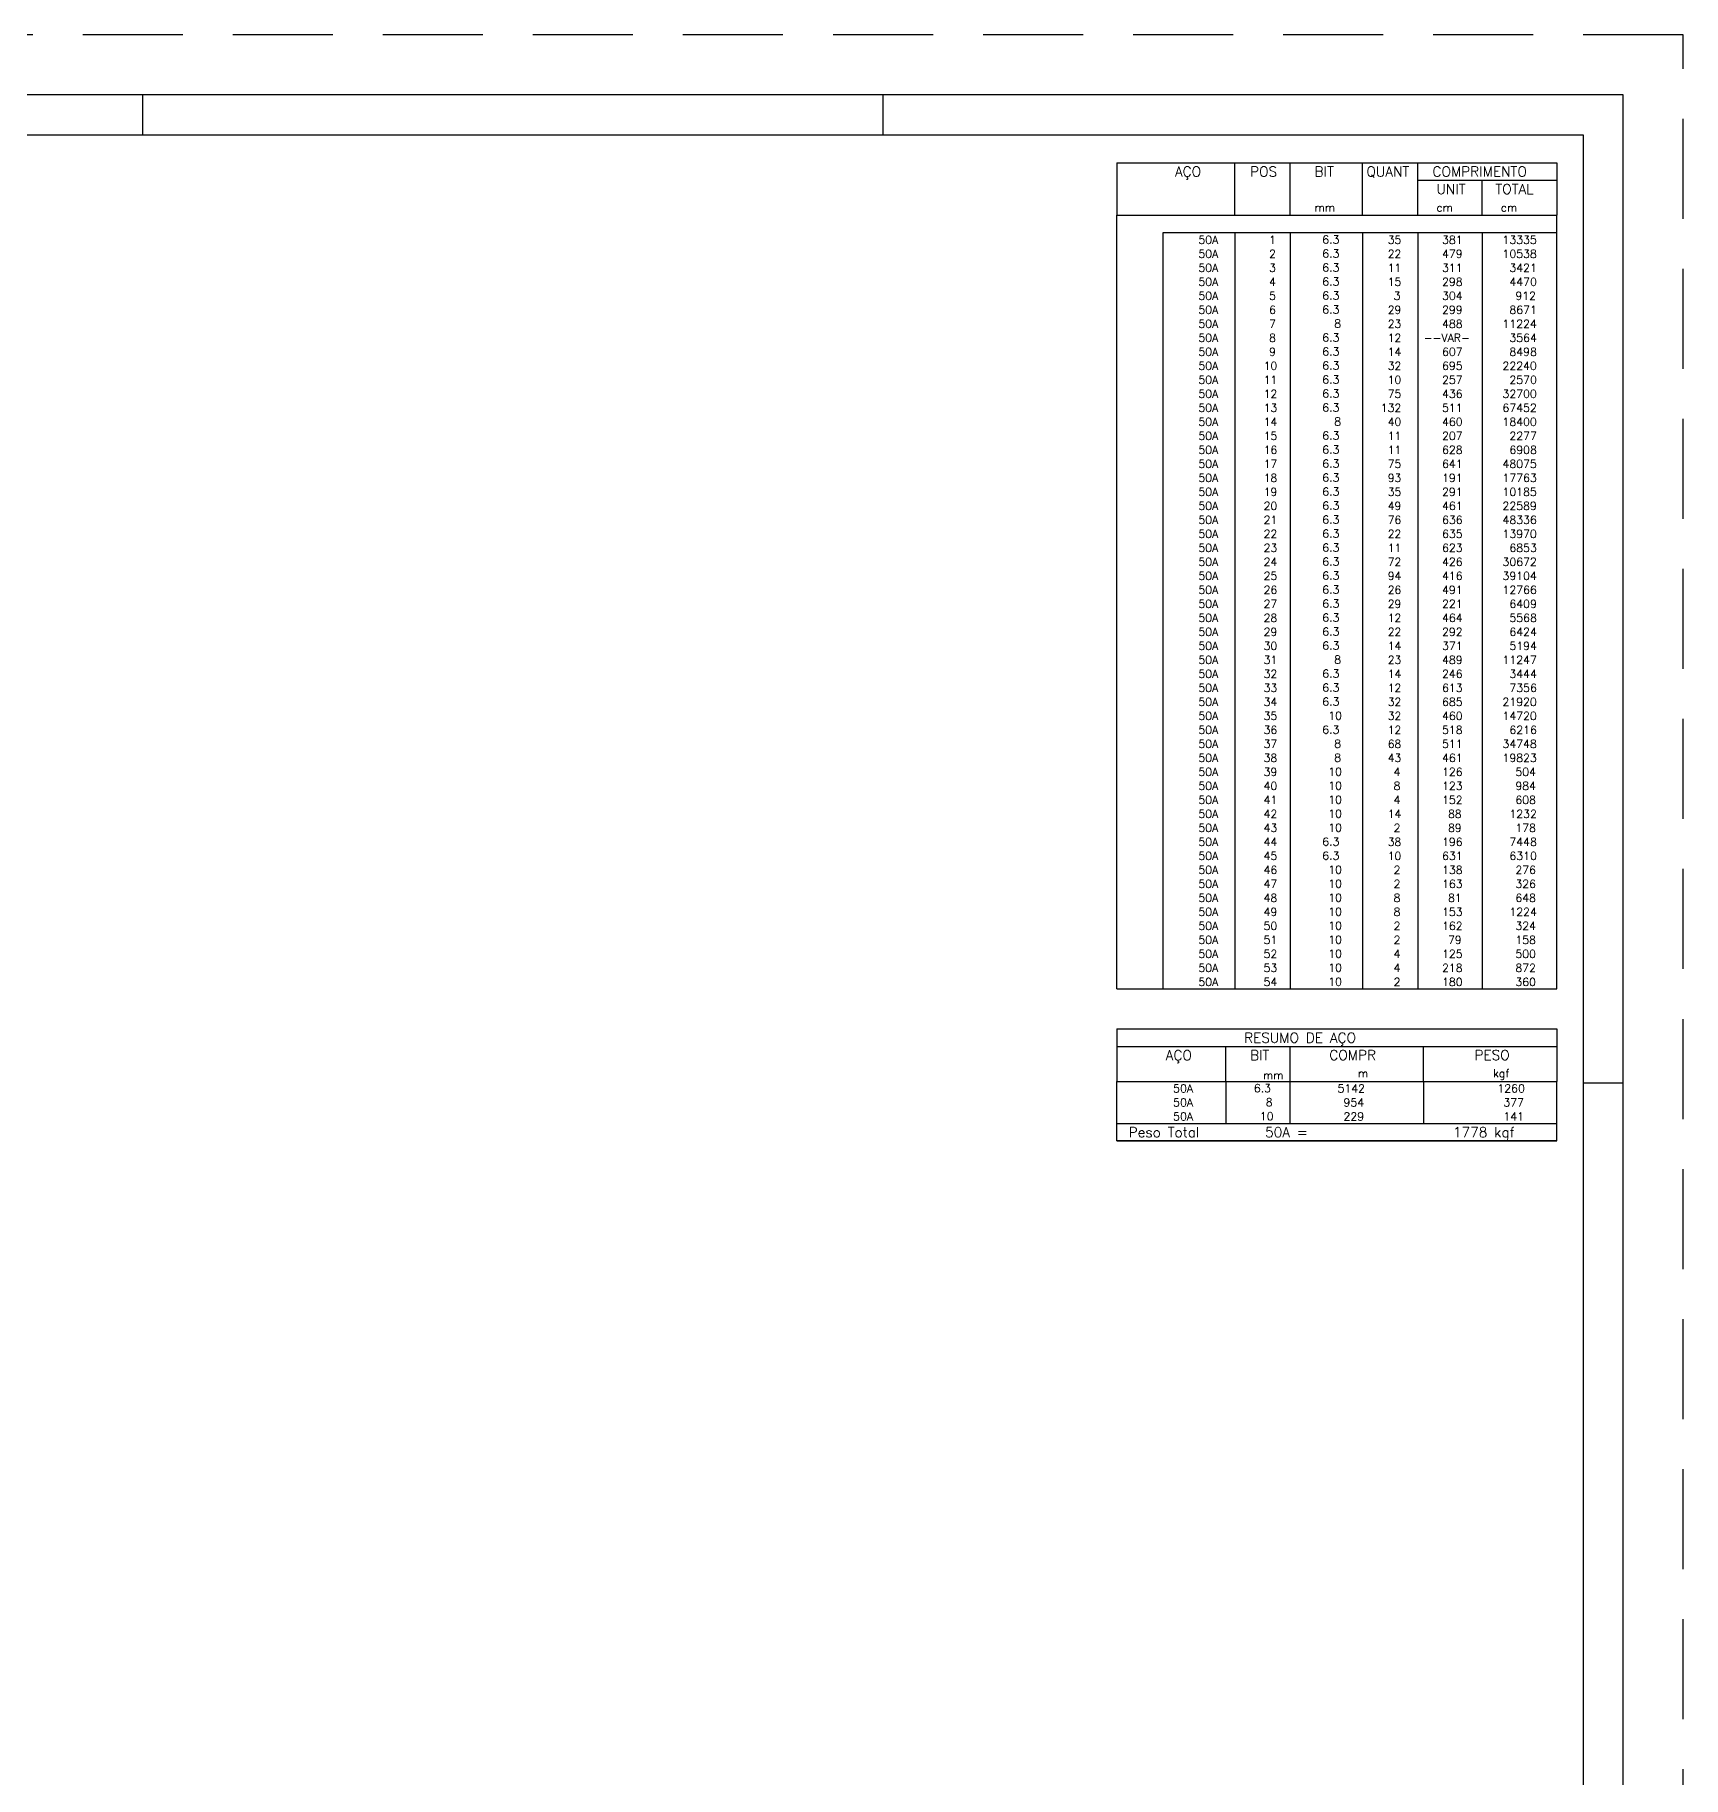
# Model space of a CAD drawing. Extents: x -1 to 121, y -1 to 86.
# Drawn here: x 79.35 to 120.55, y 42.25 to 85.8 of the extents above; entities that cross this region are included whole.
import ezdxf

# ---------------------------------------------------------------- set-up
doc = ezdxf.new("R2010")
doc.units = 0
doc.header["$MEASUREMENT"] = 0
doc.linetypes.add('HIDDEN', pattern=[0.375, 0.25, -0.125])
doc.layers.get('0').update_dxf_attribs({"linetype": 'CONTINUOUS'})
doc.layers.get('Defpoints').update_dxf_attribs({"linetype": 'CONTINUOUS'})
doc.layers.add('ARQ_FOLHA', color=7, linetype='CONTINUOUS')
doc.layers.add('PENA_02', color=2, linetype='CONTINUOUS')
doc.styles.get("Standard").update_dxf_attribs({"font": 'ROMANS.SHX'})

# ---------------------------------------------------------------- blocks, each defined once
blk = doc.blocks.new('FOLHA A0 - 1189 X 841')
at = {"layer": 'ARQ_FOLHA', "color": 1}
for p, q in [((-370, 831), (-370, 841)), ((-185, 831), (-185, 841)), ((-185, 831), (-185, 841)), ((0, 594), (-10, 594))]:
    blk.add_line(p, q, dxfattribs=at)
for points in [[(-1189, 0), (0, 0), (0, 841), (-1189, 841)], [(-10, 10), (-1164, 10), (-1164, 831), (-10, 831)]]:
    blk.add_lwpolyline(points, close=True, dxfattribs=at)
at = {"layer": 'Defpoints', "color": 8, "linetype": 'HIDDEN', "ltscale": 100}
blk.add_lwpolyline([(-1204, -15), (15, -15), (15, 856), (-1204, 856)], close=True, dxfattribs=at)
blk = doc.blocks.new('*U29')
blk.add_blockref('FOLHA A0 - 1189 X 841', (0, 0))

msp = doc.modelspace()

# ---------------------------------------------------------------- linework, layer by layer
at = {"layer": 'PENA_02', "linetype": 'Continuous'}
for p, q in [((106.4, 82.6), (106.4, 81.288)), ((106.4, 82.6), (117.4, 82.6)), ((109.35, 81.288), (109.35, 82.6)), ((110.73, 81.288), (110.73, 82.6)), ((112.54, 81.288), (112.54, 82.6)), ((113.92, 81.288), (113.92, 82.6)), ((117.4, 82.6), (117.4, 81.288)), ((113.92, 82.163), (117.4, 82.163)), ((115.53, 81.288), (115.53, 82.163)), ((106.4, 81.288), (117.4, 81.288)), ((106.4, 80.85), (106.4, 81.288)), ((106.4, 81.288), (117.4, 81.288)), ((117.4, 80.85), (117.4, 81.288)), ((106.4, 80.5), (106.4, 80.85)), ((117.4, 80.85), (107.55, 80.85)), ((107.55, 80.85), (107.55, 80.5)), ((109.35, 80.85), (109.35, 80.5)), ((110.73, 80.85), (110.73, 80.5)), ((112.54, 80.85), (112.54, 80.5)), ((113.92, 80.85), (113.92, 80.5)), ((115.53, 80.85), (115.53, 80.5)), ((117.4, 80.5), (117.4, 80.85)), ((106.4, 80.15), (106.4, 80.5)), ((106.4, 79.8), (106.4, 80.15)), ((107.55, 80.5), (107.55, 80.15)), ((107.55, 80.15), (107.55, 79.8)), ((109.35, 80.5), (109.35, 80.15)), ((109.35, 80.15), (109.35, 79.8)), ((110.73, 80.5), (110.73, 80.15)), ((110.73, 80.15), (110.73, 79.8)), ((112.54, 80.5), (112.54, 80.15)), ((112.54, 80.15), (112.54, 79.8)), ((113.92, 80.5), (113.92, 80.15)), ((113.92, 80.15), (113.92, 79.8)), ((115.53, 80.5), (115.53, 80.15)), ((115.53, 80.15), (115.53, 79.8)), ((117.4, 80.15), (117.4, 80.5)), ((117.4, 79.8), (117.4, 80.15)), ((106.4, 79.45), (106.4, 79.8)), ((107.55, 79.8), (107.55, 79.45)), ((109.35, 79.8), (109.35, 79.45)), ((110.73, 79.8), (110.73, 79.45)), ((112.54, 79.8), (112.54, 79.45)), ((113.92, 79.8), (113.92, 79.45)), ((115.53, 79.8), (115.53, 79.45)), ((117.4, 79.45), (117.4, 79.8)), ((106.4, 79.1), (106.4, 79.45)), ((107.55, 79.45), (107.55, 79.1)), ((109.35, 79.45), (109.35, 79.1)), ((110.73, 79.45), (110.73, 79.1)), ((112.54, 79.45), (112.54, 79.1)), ((113.92, 79.45), (113.92, 79.1)), ((115.53, 79.45), (115.53, 79.1)), ((117.4, 79.1), (117.4, 79.45)), ((106.4, 78.75), (106.4, 79.1)), ((107.55, 79.1), (107.55, 78.75)), ((109.35, 79.1), (109.35, 78.75)), ((110.73, 79.1), (110.73, 78.75)), ((112.54, 79.1), (112.54, 78.75)), ((113.92, 79.1), (113.92, 78.75)), ((115.53, 79.1), (115.53, 78.75)), ((117.4, 78.75), (117.4, 79.1)), ((106.4, 78.4), (106.4, 78.75)), ((106.4, 78.05), (106.4, 78.4)), ((107.55, 78.75), (107.55, 78.4)), ((107.55, 78.4), (107.55, 78.05)), ((109.35, 78.75), (109.35, 78.4)), ((109.35, 78.4), (109.35, 78.05)), ((110.73, 78.75), (110.73, 78.4)), ((110.73, 78.4), (110.73, 78.05)), ((112.54, 78.75), (112.54, 78.4)), ((112.54, 78.4), (112.54, 78.05)), ((113.92, 78.75), (113.92, 78.4)), ((113.92, 78.4), (113.92, 78.05)), ((115.53, 78.75), (115.53, 78.4)), ((115.53, 78.4), (115.53, 78.05)), ((117.4, 78.4), (117.4, 78.75)), ((117.4, 78.05), (117.4, 78.4)), ((106.4, 77.7), (106.4, 78.05)), ((107.55, 78.05), (107.55, 77.7)), ((109.35, 78.05), (109.35, 77.7)), ((110.73, 78.05), (110.73, 77.7)), ((112.54, 78.05), (112.54, 77.7)), ((113.92, 78.05), (113.92, 77.7)), ((115.53, 78.05), (115.53, 77.7)), ((117.4, 77.7), (117.4, 78.05)), ((106.4, 77.35), (106.4, 77.7)), ((107.55, 77.7), (107.55, 77.35)), ((109.35, 77.7), (109.35, 77.35)), ((110.73, 77.7), (110.73, 77.35)), ((112.54, 77.7), (112.54, 77.35)), ((113.92, 77.7), (113.92, 77.35)), ((115.53, 77.7), (115.53, 77.35)), ((117.4, 77.35), (117.4, 77.7)), ((106.4, 77), (106.4, 77.35)), ((107.55, 77.35), (107.55, 77)), ((109.35, 77.35), (109.35, 77)), ((110.73, 77.35), (110.73, 77)), ((112.54, 77.35), (112.54, 77)), ((113.92, 77.35), (113.92, 77)), ((115.53, 77.35), (115.53, 77)), ((117.4, 77), (117.4, 77.35)), ((106.4, 76.65), (106.4, 77)), ((106.4, 76.3), (106.4, 76.65)), ((107.55, 77), (107.55, 76.65)), ((107.55, 76.65), (107.55, 76.3)), ((109.35, 77), (109.35, 76.65)), ((109.35, 76.65), (109.35, 76.3)), ((110.73, 77), (110.73, 76.65)), ((110.73, 76.65), (110.73, 76.3)), ((112.54, 77), (112.54, 76.65)), ((112.54, 76.65), (112.54, 76.3)), ((113.92, 77), (113.92, 76.65)), ((113.92, 76.65), (113.92, 76.3)), ((115.53, 77), (115.53, 76.65)), ((115.53, 76.65), (115.53, 76.3)), ((117.4, 76.65), (117.4, 77)), ((117.4, 76.3), (117.4, 76.65)), ((106.4, 75.95), (106.4, 76.3)), ((107.55, 76.3), (107.55, 75.95)), ((109.35, 76.3), (109.35, 75.95)), ((110.73, 76.3), (110.73, 75.95)), ((112.54, 76.3), (112.54, 75.95)), ((113.92, 76.3), (113.92, 75.95)), ((115.53, 76.3), (115.53, 75.95)), ((117.4, 75.95), (117.4, 76.3)), ((106.4, 75.6), (106.4, 75.95)), ((107.55, 75.95), (107.55, 75.6)), ((109.35, 75.95), (109.35, 75.6)), ((110.73, 75.95), (110.73, 75.6)), ((112.54, 75.95), (112.54, 75.6)), ((113.92, 75.95), (113.92, 75.6)), ((115.53, 75.95), (115.53, 75.6)), ((117.4, 75.6), (117.4, 75.95)), ((106.4, 75.25), (106.4, 75.6)), ((107.55, 75.6), (107.55, 75.25)), ((109.35, 75.6), (109.35, 75.25)), ((110.73, 75.6), (110.73, 75.25)), ((112.54, 75.6), (112.54, 75.25)), ((113.92, 75.6), (113.92, 75.25)), ((115.53, 75.6), (115.53, 75.25)), ((117.4, 75.25), (117.4, 75.6)), ((106.4, 74.9), (106.4, 75.25)), ((107.55, 75.25), (107.55, 74.9)), ((109.35, 75.25), (109.35, 74.9)), ((110.73, 75.25), (110.73, 74.9)), ((112.54, 75.25), (112.54, 74.9)), ((113.92, 75.25), (113.92, 74.9)), ((115.53, 75.25), (115.53, 74.9)), ((117.4, 74.9), (117.4, 75.25)), ((106.4, 74.55), (106.4, 74.9)), ((106.4, 74.2), (106.4, 74.55)), ((107.55, 74.9), (107.55, 74.55)), ((107.55, 74.55), (107.55, 74.2)), ((109.35, 74.9), (109.35, 74.55)), ((109.35, 74.55), (109.35, 74.2)), ((110.73, 74.9), (110.73, 74.55)), ((110.73, 74.55), (110.73, 74.2)), ((112.54, 74.9), (112.54, 74.55)), ((112.54, 74.55), (112.54, 74.2)), ((113.92, 74.9), (113.92, 74.55)), ((113.92, 74.55), (113.92, 74.2)), ((115.53, 74.9), (115.53, 74.55)), ((115.53, 74.55), (115.53, 74.2)), ((117.4, 74.55), (117.4, 74.9)), ((117.4, 74.2), (117.4, 74.55)), ((106.4, 73.85), (106.4, 74.2)), ((107.55, 74.2), (107.55, 73.85)), ((109.35, 74.2), (109.35, 73.85)), ((110.73, 74.2), (110.73, 73.85)), ((112.54, 74.2), (112.54, 73.85)), ((113.92, 74.2), (113.92, 73.85)), ((115.53, 74.2), (115.53, 73.85)), ((117.4, 73.85), (117.4, 74.2)), ((106.4, 73.5), (106.4, 73.85)), ((107.55, 73.85), (107.55, 73.5)), ((109.35, 73.85), (109.35, 73.5)), ((110.73, 73.85), (110.73, 73.5)), ((112.54, 73.85), (112.54, 73.5)), ((113.92, 73.85), (113.92, 73.5)), ((115.53, 73.85), (115.53, 73.5)), ((117.4, 73.5), (117.4, 73.85)), ((106.4, 73.15), (106.4, 73.5)), ((107.55, 73.5), (107.55, 73.15)), ((109.35, 73.5), (109.35, 73.15)), ((110.73, 73.5), (110.73, 73.15)), ((112.54, 73.5), (112.54, 73.15)), ((113.92, 73.5), (113.92, 73.15)), ((115.53, 73.5), (115.53, 73.15)), ((117.4, 73.15), (117.4, 73.5)), ((106.4, 72.8), (106.4, 73.15)), ((106.4, 72.45), (106.4, 72.8)), ((107.55, 73.15), (107.55, 72.8)), ((107.55, 72.8), (107.55, 72.45)), ((109.35, 73.15), (109.35, 72.8)), ((109.35, 72.8), (109.35, 72.45)), ((110.73, 73.15), (110.73, 72.8)), ((110.73, 72.8), (110.73, 72.45)), ((112.54, 73.15), (112.54, 72.8)), ((112.54, 72.8), (112.54, 72.45)), ((113.92, 73.15), (113.92, 72.8)), ((113.92, 72.8), (113.92, 72.45)), ((115.53, 73.15), (115.53, 72.8)), ((115.53, 72.8), (115.53, 72.45)), ((117.4, 72.8), (117.4, 73.15)), ((117.4, 72.45), (117.4, 72.8)), ((106.4, 72.1), (106.4, 72.45)), ((107.55, 72.45), (107.55, 72.1)), ((109.35, 72.45), (109.35, 72.1)), ((110.73, 72.45), (110.73, 72.1)), ((112.54, 72.45), (112.54, 72.1)), ((113.92, 72.45), (113.92, 72.1)), ((115.53, 72.45), (115.53, 72.1)), ((117.4, 72.1), (117.4, 72.45)), ((106.4, 71.75), (106.4, 72.1)), ((107.55, 72.1), (107.55, 71.75)), ((109.35, 72.1), (109.35, 71.75)), ((110.73, 72.1), (110.73, 71.75)), ((112.54, 72.1), (112.54, 71.75)), ((113.92, 72.1), (113.92, 71.75)), ((115.53, 72.1), (115.53, 71.75)), ((117.4, 71.75), (117.4, 72.1)), ((106.4, 71.4), (106.4, 71.75)), ((107.55, 71.75), (107.55, 71.4)), ((109.35, 71.75), (109.35, 71.4)), ((110.73, 71.75), (110.73, 71.4)), ((112.54, 71.75), (112.54, 71.4)), ((113.92, 71.75), (113.92, 71.4)), ((115.53, 71.75), (115.53, 71.4)), ((117.4, 71.4), (117.4, 71.75)), ((106.4, 71.05), (106.4, 71.4)), ((106.4, 70.7), (106.4, 71.05)), ((107.55, 71.4), (107.55, 71.05)), ((107.55, 71.05), (107.55, 70.7)), ((109.35, 71.4), (109.35, 71.05)), ((109.35, 71.05), (109.35, 70.7)), ((110.73, 71.4), (110.73, 71.05)), ((110.73, 71.05), (110.73, 70.7)), ((112.54, 71.4), (112.54, 71.05)), ((112.54, 71.05), (112.54, 70.7)), ((113.92, 71.4), (113.92, 71.05)), ((113.92, 71.05), (113.92, 70.7)), ((115.53, 71.4), (115.53, 71.05)), ((115.53, 71.05), (115.53, 70.7)), ((117.4, 71.05), (117.4, 71.4)), ((117.4, 70.7), (117.4, 71.05)), ((106.4, 70.35), (106.4, 70.7)), ((107.55, 70.7), (107.55, 70.35)), ((109.35, 70.7), (109.35, 70.35)), ((110.73, 70.7), (110.73, 70.35)), ((112.54, 70.7), (112.54, 70.35)), ((113.92, 70.7), (113.92, 70.35)), ((115.53, 70.7), (115.53, 70.35)), ((117.4, 70.35), (117.4, 70.7)), ((106.4, 70), (106.4, 70.35)), ((107.55, 70.35), (107.55, 70)), ((109.35, 70.35), (109.35, 70)), ((110.73, 70.35), (110.73, 70)), ((112.54, 70.35), (112.54, 70)), ((113.92, 70.35), (113.92, 70)), ((115.53, 70.35), (115.53, 70)), ((117.4, 70), (117.4, 70.35)), ((106.4, 69.65), (106.4, 70)), ((107.55, 70), (107.55, 69.65)), ((109.35, 70), (109.35, 69.65)), ((110.73, 70), (110.73, 69.65)), ((112.54, 70), (112.54, 69.65)), ((113.92, 70), (113.92, 69.65)), ((115.53, 70), (115.53, 69.65)), ((117.4, 69.65), (117.4, 70)), ((106.4, 69.3), (106.4, 69.65)), ((106.4, 68.95), (106.4, 69.3)), ((107.55, 69.65), (107.55, 69.3)), ((107.55, 69.3), (107.55, 68.95)), ((109.35, 69.65), (109.35, 69.3)), ((109.35, 69.3), (109.35, 68.95)), ((110.73, 69.65), (110.73, 69.3)), ((110.73, 69.3), (110.73, 68.95)), ((112.54, 69.65), (112.54, 69.3)), ((112.54, 69.3), (112.54, 68.95)), ((113.92, 69.65), (113.92, 69.3)), ((113.92, 69.3), (113.92, 68.95)), ((115.53, 69.65), (115.53, 69.3)), ((115.53, 69.3), (115.53, 68.95)), ((117.4, 69.3), (117.4, 69.65)), ((117.4, 68.95), (117.4, 69.3)), ((106.4, 68.6), (106.4, 68.95)), ((107.55, 68.95), (107.55, 68.6)), ((109.35, 68.95), (109.35, 68.6)), ((110.73, 68.95), (110.73, 68.6)), ((112.54, 68.95), (112.54, 68.6)), ((113.92, 68.95), (113.92, 68.6)), ((115.53, 68.95), (115.53, 68.6)), ((117.4, 68.6), (117.4, 68.95)), ((106.4, 68.25), (106.4, 68.6)), ((107.55, 68.6), (107.55, 68.25)), ((109.35, 68.6), (109.35, 68.25)), ((110.73, 68.6), (110.73, 68.25)), ((112.54, 68.6), (112.54, 68.25)), ((113.92, 68.6), (113.92, 68.25)), ((115.53, 68.6), (115.53, 68.25)), ((117.4, 68.25), (117.4, 68.6)), ((106.4, 67.9), (106.4, 68.25)), ((107.55, 68.25), (107.55, 67.9)), ((109.35, 68.25), (109.35, 67.9)), ((110.73, 68.25), (110.73, 67.9)), ((112.54, 68.25), (112.54, 67.9)), ((113.92, 68.25), (113.92, 67.9)), ((115.53, 68.25), (115.53, 67.9)), ((117.4, 67.9), (117.4, 68.25)), ((106.4, 67.55), (106.4, 67.9)), ((106.4, 67.2), (106.4, 67.55)), ((107.55, 67.9), (107.55, 67.55)), ((107.55, 67.55), (107.55, 67.2)), ((109.35, 67.9), (109.35, 67.55)), ((109.35, 67.55), (109.35, 67.2)), ((110.73, 67.9), (110.73, 67.55)), ((110.73, 67.55), (110.73, 67.2)), ((112.54, 67.9), (112.54, 67.55)), ((112.54, 67.55), (112.54, 67.2)), ((113.92, 67.9), (113.92, 67.55)), ((113.92, 67.55), (113.92, 67.2)), ((115.53, 67.9), (115.53, 67.55)), ((115.53, 67.55), (115.53, 67.2)), ((117.4, 67.55), (117.4, 67.9)), ((117.4, 67.2), (117.4, 67.55)), ((106.4, 66.85), (106.4, 67.2)), ((107.55, 67.2), (107.55, 66.85)), ((109.35, 67.2), (109.35, 66.85)), ((110.73, 67.2), (110.73, 66.85)), ((112.54, 67.2), (112.54, 66.85)), ((113.92, 67.2), (113.92, 66.85)), ((115.53, 67.2), (115.53, 66.85)), ((117.4, 66.85), (117.4, 67.2)), ((106.4, 66.5), (106.4, 66.85)), ((107.55, 66.85), (107.55, 66.5)), ((109.35, 66.85), (109.35, 66.5)), ((110.73, 66.85), (110.73, 66.5)), ((112.54, 66.85), (112.54, 66.5)), ((113.92, 66.85), (113.92, 66.5)), ((115.53, 66.85), (115.53, 66.5)), ((117.4, 66.5), (117.4, 66.85)), ((106.4, 66.15), (106.4, 66.5)), ((107.55, 66.5), (107.55, 66.15)), ((109.35, 66.5), (109.35, 66.15)), ((110.73, 66.5), (110.73, 66.15)), ((112.54, 66.5), (112.54, 66.15)), ((113.92, 66.5), (113.92, 66.15)), ((115.53, 66.5), (115.53, 66.15)), ((117.4, 66.15), (117.4, 66.5)), ((106.4, 65.8), (106.4, 66.15)), ((106.4, 65.45), (106.4, 65.8)), ((107.55, 66.15), (107.55, 65.8)), ((107.55, 65.8), (107.55, 65.45)), ((109.35, 66.15), (109.35, 65.8)), ((109.35, 65.8), (109.35, 65.45)), ((110.73, 66.15), (110.73, 65.8)), ((110.73, 65.8), (110.73, 65.45)), ((112.54, 66.15), (112.54, 65.8)), ((112.54, 65.8), (112.54, 65.45)), ((113.92, 66.15), (113.92, 65.8)), ((113.92, 65.8), (113.92, 65.45)), ((115.53, 66.15), (115.53, 65.8)), ((115.53, 65.8), (115.53, 65.45)), ((117.4, 65.8), (117.4, 66.15)), ((117.4, 65.45), (117.4, 65.8)), ((106.4, 65.1), (106.4, 65.45)), ((107.55, 65.45), (107.55, 65.1)), ((109.35, 65.45), (109.35, 65.1)), ((110.73, 65.45), (110.73, 65.1)), ((112.54, 65.45), (112.54, 65.1)), ((113.92, 65.45), (113.92, 65.1)), ((115.53, 65.45), (115.53, 65.1)), ((117.4, 65.1), (117.4, 65.45)), ((106.4, 64.75), (106.4, 65.1)), ((107.55, 65.1), (107.55, 64.75)), ((109.35, 65.1), (109.35, 64.75)), ((110.73, 65.1), (110.73, 64.75)), ((112.54, 65.1), (112.54, 64.75)), ((113.92, 65.1), (113.92, 64.75)), ((115.53, 65.1), (115.53, 64.75)), ((117.4, 64.75), (117.4, 65.1)), ((106.4, 64.4), (106.4, 64.75)), ((107.55, 64.75), (107.55, 64.4)), ((109.35, 64.75), (109.35, 64.4)), ((110.73, 64.75), (110.73, 64.4)), ((112.54, 64.75), (112.54, 64.4)), ((113.92, 64.75), (113.92, 64.4)), ((115.53, 64.75), (115.53, 64.4)), ((117.4, 64.4), (117.4, 64.75)), ((106.4, 64.05), (106.4, 64.4)), ((106.4, 63.7), (106.4, 64.05)), ((107.55, 64.4), (107.55, 64.05)), ((107.55, 64.05), (107.55, 63.7)), ((109.35, 64.4), (109.35, 64.05)), ((109.35, 64.05), (109.35, 63.7)), ((110.73, 64.4), (110.73, 64.05)), ((110.73, 64.05), (110.73, 63.7)), ((112.54, 64.4), (112.54, 64.05)), ((112.54, 64.05), (112.54, 63.7)), ((113.92, 64.4), (113.92, 64.05)), ((113.92, 64.05), (113.92, 63.7)), ((115.53, 64.4), (115.53, 64.05)), ((115.53, 64.05), (115.53, 63.7)), ((117.4, 64.05), (117.4, 64.4)), ((117.4, 63.7), (117.4, 64.05)), ((106.4, 63.35), (106.4, 63.7)), ((107.55, 63.7), (107.55, 63.35)), ((109.35, 63.7), (109.35, 63.35)), ((110.73, 63.7), (110.73, 63.35)), ((112.54, 63.7), (112.54, 63.35)), ((113.92, 63.7), (113.92, 63.35)), ((115.53, 63.7), (115.53, 63.35)), ((117.4, 63.35), (117.4, 63.7)), ((106.4, 63), (106.4, 63.35)), ((107.55, 63.35), (107.55, 63)), ((109.35, 63.35), (109.35, 63)), ((110.73, 63.35), (110.73, 63)), ((112.54, 63.35), (112.54, 63)), ((113.92, 63.35), (113.92, 63)), ((115.53, 63.35), (115.53, 63)), ((117.4, 63), (117.4, 63.35)), ((106.4, 62.65), (106.4, 63)), ((107.55, 63), (107.55, 62.65)), ((109.35, 63), (109.35, 62.65)), ((110.73, 63), (110.73, 62.65)), ((112.54, 63), (112.54, 62.65)), ((113.92, 63), (113.92, 62.65)), ((115.53, 63), (115.53, 62.65)), ((117.4, 62.65), (117.4, 63)), ((106.4, 62.3), (106.4, 62.65)), ((106.4, 61.95), (106.4, 62.3)), ((107.55, 62.65), (107.55, 62.3)), ((107.55, 62.3), (107.55, 61.95)), ((109.35, 62.65), (109.35, 62.3)), ((109.35, 62.3), (109.35, 61.95)), ((110.73, 62.65), (110.73, 62.3)), ((110.73, 62.3), (110.73, 61.95)), ((112.54, 62.65), (112.54, 62.3)), ((112.54, 62.3), (112.54, 61.95)), ((113.92, 62.65), (113.92, 62.3)), ((113.92, 62.3), (113.92, 61.95)), ((115.53, 62.65), (115.53, 62.3)), ((115.53, 62.3), (115.53, 61.95)), ((117.4, 62.3), (117.4, 62.65)), ((117.4, 61.95), (117.4, 62.3)), ((106.4, 61.95), (117.4, 61.95)), ((106.4, 60.95), (106.4, 59.638)), ((106.4, 60.95), (117.4, 60.95)), ((117.4, 60.95), (117.4, 59.638)), ((106.4, 60.513), (117.4, 60.513)), ((109.12, 59.638), (109.12, 60.513)), ((110.73, 59.638), (110.73, 60.513)), ((114.065, 59.638), (114.065, 60.513)), ((106.4, 59.638), (117.4, 59.638)), ((106.4, 59.288), (106.4, 59.638)), ((106.4, 58.938), (106.4, 59.288)), ((109.12, 59.638), (109.12, 59.288)), ((109.12, 59.288), (109.12, 58.938)), ((110.73, 59.288), (110.73, 59.638)), ((110.73, 58.938), (110.73, 59.288)), ((114.065, 59.638), (114.065, 59.288)), ((114.065, 59.288), (114.065, 58.938)), ((117.4, 59.288), (117.4, 59.638)), ((117.4, 58.938), (117.4, 59.288)), ((106.4, 58.588), (106.4, 58.938)), ((109.12, 58.938), (109.12, 58.588)), ((110.73, 58.588), (110.73, 58.938)), ((114.065, 58.938), (114.065, 58.588)), ((117.4, 58.588), (117.4, 58.938)), ((106.4, 58.588), (117.4, 58.588)), ((106.4, 58.15), (106.4, 58.588)), ((106.4, 58.588), (117.4, 58.588)), ((117.4, 58.15), (117.4, 58.588)), ((117.4, 58.15), (106.4, 58.15)), ((106.4, 58.15), (117.4, 58.15))]:
    msp.add_line(p, q, dxfattribs=at)

# ---------------------------------------------------------------- block references
at = {"xscale": 0.09999999999999938, "yscale": 0.09999999999999938, "zscale": 0.09999999999999938}
msp.add_blockref('*U29', (119.054, 0.199), dxfattribs=at)

# ---------------------------------------------------------------- texts
at = {"layer": 'PENA_02', "linetype": 'Continuous'}
for s, height, p in [('AÇO', 0.25, (107.85, 82.256)), ('POS', 0.25, (109.73, 82.256)), ('BIT', 0.25, (111.34, 82.256)), ('QUANT', 0.25, (112.636, 82.256)), ('COMPRIMENTO', 0.25, (114.289, 82.256)), ('UNIT', 0.25, (114.387, 81.819)), ('TOTAL', 0.25, (115.859, 81.819)), ('mm', 0.2, (111.34, 81.381)), ('cm', 0.2, (114.387, 81.381)), ('cm', 0.2, (115.997, 81.381)), ('     50A', 0.2, (107.69, 80.575)), ('  1', 0.2, (109.93, 80.575)), ('    6.3', 0.2, (110.937, 80.581)), ('   35', 0.2, (112.72, 80.575)), ('    381', 0.2, (113.93, 80.575)), ('  13335', 0.2, (115.764, 80.575)), ('     50A', 0.2, (107.69, 80.225)), ('  2', 0.2, (109.93, 80.225)), ('    6.3', 0.2, (110.937, 80.231)), ('   22', 0.2, (112.72, 80.225)), ('    479', 0.2, (113.93, 80.225)), ('  10538', 0.2, (115.764, 80.225)), ('     50A', 0.2, (107.69, 79.875)), ('     50A', 0.2, (107.69, 79.525)), ('  3', 0.2, (109.93, 79.875)), ('  4', 0.2, (109.93, 79.525)), ('    6.3', 0.2, (110.937, 79.881)), ('    6.3', 0.2, (110.937, 79.531)), ('   11', 0.2, (112.72, 79.875)), ('   15', 0.2, (112.72, 79.525)), ('    311', 0.2, (113.93, 79.875)), ('    298', 0.2, (113.93, 79.525)), ('   3421', 0.2, (115.764, 79.875)), ('   4470', 0.2, (115.764, 79.525)), ('     50A', 0.2, (107.69, 79.175)), ('  5', 0.2, (109.93, 79.175)), ('    6.3', 0.2, (110.937, 79.181)), ('    3', 0.2, (112.72, 79.175)), ('    304', 0.2, (113.93, 79.175)), ('    912', 0.2, (115.764, 79.175)), ('     50A', 0.2, (107.69, 78.825)), ('  6', 0.2, (109.93, 78.825)), ('    6.3', 0.2, (110.937, 78.831)), ('   29', 0.2, (112.72, 78.825)), ('    299', 0.2, (113.93, 78.825)), ('   8671', 0.2, (115.764, 78.825)), ('     50A', 0.2, (107.69, 78.475)), ('  7', 0.2, (109.93, 78.475)), ('      8', 0.2, (110.937, 78.481)), ('   23', 0.2, (112.72, 78.475)), ('    488', 0.2, (113.93, 78.475)), ('  11224', 0.2, (115.764, 78.475)), ('     50A', 0.2, (107.69, 78.125)), ('     50A', 0.2, (107.69, 77.775)), ('  8', 0.2, (109.93, 78.125)), ('  9', 0.2, (109.93, 77.775)), ('    6.3', 0.2, (110.937, 78.131)), ('    6.3', 0.2, (110.937, 77.781)), ('   12', 0.2, (112.72, 78.125)), ('   14', 0.2, (112.72, 77.775)), (' --VAR-', 0.2, (113.93, 78.125)), ('    607', 0.2, (113.93, 77.775)), ('   3564', 0.2, (115.764, 78.125)), ('   8498', 0.2, (115.764, 77.775)), ('     50A', 0.2, (107.69, 77.425)), (' 10', 0.2, (109.93, 77.425)), ('    6.3', 0.2, (110.937, 77.431)), ('   32', 0.2, (112.72, 77.425)), ('    695', 0.2, (113.93, 77.425)), ('  22240', 0.2, (115.764, 77.425)), ('     50A', 0.2, (107.69, 77.075)), (' 11', 0.2, (109.93, 77.075)), ('    6.3', 0.2, (110.937, 77.081)), ('   10', 0.2, (112.72, 77.075)), ('    257', 0.2, (113.93, 77.075)), ('   2570', 0.2, (115.764, 77.075)), ('     50A', 0.2, (107.69, 76.725)), (' 12', 0.2, (109.93, 76.725)), ('    6.3', 0.2, (110.937, 76.731)), ('   75', 0.2, (112.72, 76.725)), ('    436', 0.2, (113.93, 76.725)), ('  32700', 0.2, (115.764, 76.725)), ('     50A', 0.2, (107.69, 76.375)), ('     50A', 0.2, (107.69, 76.025)), (' 13', 0.2, (109.93, 76.375)), (' 14', 0.2, (109.93, 76.025)), ('    6.3', 0.2, (110.937, 76.381)), ('      8', 0.2, (110.937, 76.031)), ('  132', 0.2, (112.72, 76.375)), ('   40', 0.2, (112.72, 76.025)), ('    511', 0.2, (113.93, 76.375)), ('    460', 0.2, (113.93, 76.025)), ('  67452', 0.2, (115.764, 76.375)), ('  18400', 0.2, (115.764, 76.025)), ('     50A', 0.2, (107.69, 75.675)), (' 15', 0.2, (109.93, 75.675)), ('    6.3', 0.2, (110.937, 75.681)), ('   11', 0.2, (112.72, 75.675)), ('    207', 0.2, (113.93, 75.675)), ('   2277', 0.2, (115.764, 75.675)), ('     50A', 0.2, (107.69, 75.325)), (' 16', 0.2, (109.93, 75.325)), ('    6.3', 0.2, (110.937, 75.331)), ('   11', 0.2, (112.72, 75.325)), ('    628', 0.2, (113.93, 75.325)), ('   6908', 0.2, (115.764, 75.325)), ('     50A', 0.2, (107.69, 74.975)), (' 17', 0.2, (109.93, 74.975)), ('    6.3', 0.2, (110.937, 74.981)), ('   75', 0.2, (112.72, 74.975)), ('    641', 0.2, (113.93, 74.975)), ('  48075', 0.2, (115.764, 74.975)), ('     50A', 0.2, (107.69, 74.625)), ('     50A', 0.2, (107.69, 74.275)), (' 18', 0.2, (109.93, 74.625)), (' 19', 0.2, (109.93, 74.275)), ('    6.3', 0.2, (110.937, 74.631)), ('    6.3', 0.2, (110.937, 74.281)), ('   93', 0.2, (112.72, 74.625)), ('   35', 0.2, (112.72, 74.275)), ('    291', 0.2, (113.93, 74.275)), ('    191', 0.2, (113.93, 74.625)), ('  17763', 0.2, (115.764, 74.625)), ('  10185', 0.2, (115.764, 74.275)), ('     50A', 0.2, (107.69, 73.925)), (' 20', 0.2, (109.93, 73.925)), ('    6.3', 0.2, (110.937, 73.931)), ('   49', 0.2, (112.72, 73.925)), ('    461', 0.2, (113.93, 73.925)), ('  22589', 0.2, (115.764, 73.925)), ('     50A', 0.2, (107.69, 73.575)), (' 21', 0.2, (109.93, 73.575)), ('    6.3', 0.2, (110.937, 73.581)), ('   76', 0.2, (112.72, 73.575)), ('    636', 0.2, (113.93, 73.575)), ('  48336', 0.2, (115.764, 73.575)), ('     50A', 0.2, (107.69, 73.225)), (' 22', 0.2, (109.93, 73.225)), ('    6.3', 0.2, (110.937, 73.231)), ('   22', 0.2, (112.72, 73.225)), ('    635', 0.2, (113.93, 73.225)), ('  13970', 0.2, (115.764, 73.225)), ('     50A', 0.2, (107.69, 72.875)), (' 23', 0.2, (109.93, 72.875)), ('    6.3', 0.2, (110.937, 72.881)), ('    6.3', 0.2, (110.937, 72.531)), ('   11', 0.2, (112.72, 72.875)), ('    623', 0.2, (113.93, 72.875)), ('   6853', 0.2, (115.764, 72.875)), ('     50A', 0.2, (107.69, 72.525)), ('     50A', 0.2, (107.69, 72.175)), (' 24', 0.2, (109.93, 72.525)), (' 25', 0.2, (109.93, 72.175)), ('    6.3', 0.2, (110.937, 72.181)), ('   72', 0.2, (112.72, 72.525)), ('   94', 0.2, (112.72, 72.175)), ('    426', 0.2, (113.93, 72.525)), ('    416', 0.2, (113.93, 72.175)), ('  30672', 0.2, (115.764, 72.525)), ('  39104', 0.2, (115.764, 72.175)), ('     50A', 0.2, (107.69, 71.825)), (' 26', 0.2, (109.93, 71.825)), ('    6.3', 0.2, (110.937, 71.831)), ('   26', 0.2, (112.72, 71.825)), ('    491', 0.2, (113.93, 71.825)), ('  12766', 0.2, (115.764, 71.825)), ('     50A', 0.2, (107.69, 71.475)), (' 27', 0.2, (109.93, 71.475)), ('    6.3', 0.2, (110.937, 71.481)), ('   29', 0.2, (112.72, 71.475)), ('    221', 0.2, (113.93, 71.475)), ('   6409', 0.2, (115.764, 71.475)), ('     50A', 0.2, (107.69, 71.125)), (' 28', 0.2, (109.93, 71.125)), ('    6.3', 0.2, (110.937, 71.131)), ('   12', 0.2, (112.72, 71.125)), ('    464', 0.2, (113.93, 71.125)), ('   5568', 0.2, (115.764, 71.125)), ('     50A', 0.2, (107.69, 70.775)), ('     50A', 0.2, (107.69, 70.425)), (' 29', 0.2, (109.93, 70.775)), (' 30', 0.2, (109.93, 70.425)), ('    6.3', 0.2, (110.937, 70.781)), ('    6.3', 0.2, (110.937, 70.431)), ('   22', 0.2, (112.72, 70.775)), ('   14', 0.2, (112.72, 70.425)), ('    292', 0.2, (113.93, 70.775)), ('    371', 0.2, (113.93, 70.425)), ('   5194', 0.2, (115.764, 70.425)), ('   6424', 0.2, (115.764, 70.775)), ('     50A', 0.2, (107.69, 70.075)), (' 31', 0.2, (109.93, 70.075)), ('      8', 0.2, (110.937, 70.081)), ('   23', 0.2, (112.72, 70.075)), ('    489', 0.2, (113.93, 70.075)), ('  11247', 0.2, (115.764, 70.075)), ('     50A', 0.2, (107.69, 69.725)), (' 32', 0.2, (109.93, 69.725)), ('    6.3', 0.2, (110.937, 69.731)), ('   14', 0.2, (112.72, 69.725)), ('    246', 0.2, (113.93, 69.725)), ('   3444', 0.2, (115.764, 69.725)), ('     50A', 0.2, (107.69, 69.375)), (' 33', 0.2, (109.93, 69.375)), ('    6.3', 0.2, (110.937, 69.381)), ('   12', 0.2, (112.72, 69.375)), ('    613', 0.2, (113.93, 69.375)), ('   7356', 0.2, (115.764, 69.375)), ('     50A', 0.2, (107.69, 69.025)), ('     50A', 0.2, (107.69, 68.675)), (' 34', 0.2, (109.93, 69.025)), (' 35', 0.2, (109.93, 68.675)), ('    6.3', 0.2, (110.937, 69.031)), ('     10', 0.2, (110.937, 68.681)), ('   32', 0.2, (112.72, 69.025)), ('   32', 0.2, (112.72, 68.675)), ('    460', 0.2, (113.93, 68.675)), ('    685', 0.2, (113.93, 69.025)), ('  21920', 0.2, (115.764, 69.025)), ('  14720', 0.2, (115.764, 68.675)), ('     50A', 0.2, (107.69, 68.325)), (' 36', 0.2, (109.93, 68.325)), ('    6.3', 0.2, (110.937, 68.331)), ('   12', 0.2, (112.72, 68.325)), ('    518', 0.2, (113.93, 68.325)), ('   6216', 0.2, (115.764, 68.325)), ('     50A', 0.2, (107.69, 67.975)), (' 37', 0.2, (109.93, 67.975)), ('      8', 0.2, (110.937, 67.981)), ('   68', 0.2, (112.72, 67.975)), ('    511', 0.2, (113.93, 67.975)), ('  34748', 0.2, (115.764, 67.975)), ('     50A', 0.2, (107.69, 67.625)), (' 38', 0.2, (109.93, 67.625)), ('      8', 0.2, (110.937, 67.631)), ('   43', 0.2, (112.72, 67.625)), ('    461', 0.2, (113.93, 67.625)), ('  19823', 0.2, (115.764, 67.625)), ('     50A', 0.2, (107.69, 67.275)), ('     50A', 0.2, (107.69, 66.925)), (' 39', 0.2, (109.93, 67.275)), (' 40', 0.2, (109.93, 66.925)), ('     10', 0.2, (110.937, 67.281)), ('     10', 0.2, (110.937, 66.931)), ('    4', 0.2, (112.72, 67.275)), ('    8', 0.2, (112.72, 66.925)), ('    126', 0.2, (113.93, 67.275)), ('    123', 0.2, (113.93, 66.925)), ('    504', 0.2, (115.764, 67.275)), ('    984', 0.2, (115.764, 66.925)), ('     50A', 0.2, (107.69, 66.575)), (' 41', 0.2, (109.93, 66.575)), ('     10', 0.2, (110.937, 66.581)), ('    4', 0.2, (112.72, 66.575)), ('    152', 0.2, (113.93, 66.575)), ('    608', 0.2, (115.764, 66.575)), ('     50A', 0.2, (107.69, 66.225)), (' 42', 0.2, (109.93, 66.225)), ('     10', 0.2, (110.937, 66.231)), ('   14', 0.2, (112.72, 66.225)), ('     88', 0.2, (113.93, 66.225)), ('   1232', 0.2, (115.764, 66.225)), ('     50A', 0.2, (107.69, 65.875)), (' 43', 0.2, (109.93, 65.875)), ('     10', 0.2, (110.937, 65.881)), ('    2', 0.2, (112.72, 65.875)), ('     89', 0.2, (113.93, 65.875)), ('    178', 0.2, (115.764, 65.875)), ('     50A', 0.2, (107.69, 65.525)), ('     50A', 0.2, (107.69, 65.175)), (' 44', 0.2, (109.93, 65.525)), (' 45', 0.2, (109.93, 65.175)), ('    6.3', 0.2, (110.937, 65.531)), ('    6.3', 0.2, (110.937, 65.181)), ('   38', 0.2, (112.72, 65.525)), ('   10', 0.2, (112.72, 65.175)), ('    631', 0.2, (113.93, 65.175)), ('    196', 0.2, (113.93, 65.525)), ('   7448', 0.2, (115.764, 65.525)), ('   6310', 0.2, (115.764, 65.175)), ('     50A', 0.2, (107.69, 64.825)), (' 46', 0.2, (109.93, 64.825)), ('     10', 0.2, (110.937, 64.831)), ('    2', 0.2, (112.72, 64.825)), ('    138', 0.2, (113.93, 64.825)), ('    276', 0.2, (115.764, 64.825)), ('     50A', 0.2, (107.69, 64.475)), (' 47', 0.2, (109.93, 64.475)), ('     10', 0.2, (110.937, 64.481)), ('    2', 0.2, (112.72, 64.475)), ('    163', 0.2, (113.93, 64.475)), ('    326', 0.2, (115.764, 64.475)), ('     50A', 0.2, (107.69, 64.125)), (' 48', 0.2, (109.93, 64.125)), ('     10', 0.2, (110.937, 64.131)), ('    8', 0.2, (112.72, 64.125)), ('     81', 0.2, (113.93, 64.125)), ('    648', 0.2, (115.764, 64.125)), ('     50A', 0.2, (107.69, 63.775)), ('     50A', 0.2, (107.69, 63.425)), (' 49', 0.2, (109.93, 63.775)), (' 50', 0.2, (109.93, 63.425)), ('     10', 0.2, (110.937, 63.781)), ('     10', 0.2, (110.937, 63.431)), ('    8', 0.2, (112.72, 63.775)), ('    2', 0.2, (112.72, 63.425)), ('    153', 0.2, (113.93, 63.775)), ('    162', 0.2, (113.93, 63.425)), ('   1224', 0.2, (115.764, 63.775)), ('    324', 0.2, (115.764, 63.425)), ('     50A', 0.2, (107.69, 63.075)), (' 51', 0.2, (109.93, 63.075)), ('     10', 0.2, (110.937, 63.081)), ('    2', 0.2, (112.72, 63.075)), ('     79', 0.2, (113.93, 63.075)), ('    158', 0.2, (115.764, 63.075)), ('     50A', 0.2, (107.69, 62.725)), (' 52', 0.2, (109.93, 62.725)), ('     10', 0.2, (110.937, 62.731)), ('    4', 0.2, (112.72, 62.725)), ('    125', 0.2, (113.93, 62.725)), ('    500', 0.2, (115.764, 62.725)), ('     50A', 0.2, (107.69, 62.375)), (' 53', 0.2, (109.93, 62.375)), ('     10', 0.2, (110.937, 62.381)), ('    4', 0.2, (112.72, 62.375)), ('    218', 0.2, (113.93, 62.375)), ('    872', 0.2, (115.764, 62.375)), ('     50A', 0.2, (107.69, 62.025)), (' 54', 0.2, (109.93, 62.025)), ('     10', 0.2, (110.937, 62.031)), ('    2', 0.2, (112.72, 62.025)), ('    180', 0.2, (113.93, 62.025)), ('    360', 0.2, (115.764, 62.025)), ('RESUMO DE AÇO', 0.25, (109.58, 60.606)), ('AÇO', 0.25, (107.62, 60.169)), ('BIT', 0.25, (109.73, 60.169)), ('COMPR', 0.25, (111.709, 60.172)), ('PESO', 0.25, (115.338, 60.172)), ('mm', 0.2, (110.051, 59.695)), ('m', 0.2, (112.423, 59.741)), ('kgf', 0.2, (115.801, 59.741)), ('     50A', 0.2, (107.06, 59.363)), ('    6.3', 0.2, (109.227, 59.369)), ('   5142', 0.2, (111.468, 59.363)), ('    1260', 0.2, (115.315, 59.363)), ('     50A', 0.2, (107.06, 59.013)), ('     50A', 0.2, (107.06, 58.663)), ('     10', 0.2, (109.227, 58.669)), ('      8', 0.2, (109.227, 59.019)), ('    954', 0.2, (111.468, 59.013)), ('    229', 0.2, (111.468, 58.663)), ('     377', 0.2, (115.315, 59.013)), ('     141', 0.2, (115.315, 58.663)), ('Peso Total        50A =', 0.25, (106.693, 58.244)), ('    1778 kgf', 0.25, (114.057, 58.244))]:
    msp.add_text(s, height=height, dxfattribs=at).set_placement(p)

doc.saveas('drawing.dxf')
